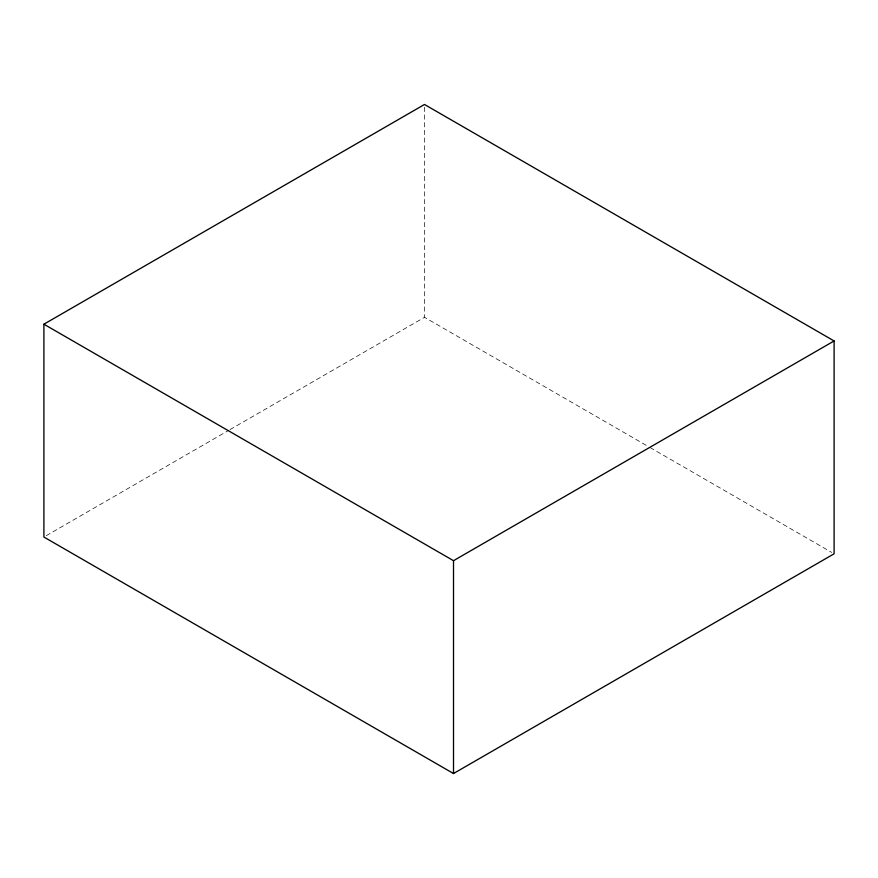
<?xml version="1.0" encoding="UTF-8"?>
<svg xmlns="http://www.w3.org/2000/svg" width="878" height="878" viewBox="0 0 878 878"><rect width="100%" height="100%" fill="white"/><g stroke="black" fill="none" stroke-linecap="round" stroke-linejoin="round"><path stroke-width="0.66" stroke-dasharray="4.39 3.29" d="M46.271 535.679L228.862 430.253M230.047 429.572L424.491 317.309L648.886 446.858M650.071 447.55L831.729 552.427M424.491 107.204L424.491 317.309"/><path stroke-width="1.32" d="M43.9 324.201L424.491 104.471L834.1 340.96L834.1 553.798L453.509 773.529L43.9 537.04L43.9 324.201L453.509 560.691L834.1 340.96M453.509 560.691L453.509 773.529"/></g></svg>
